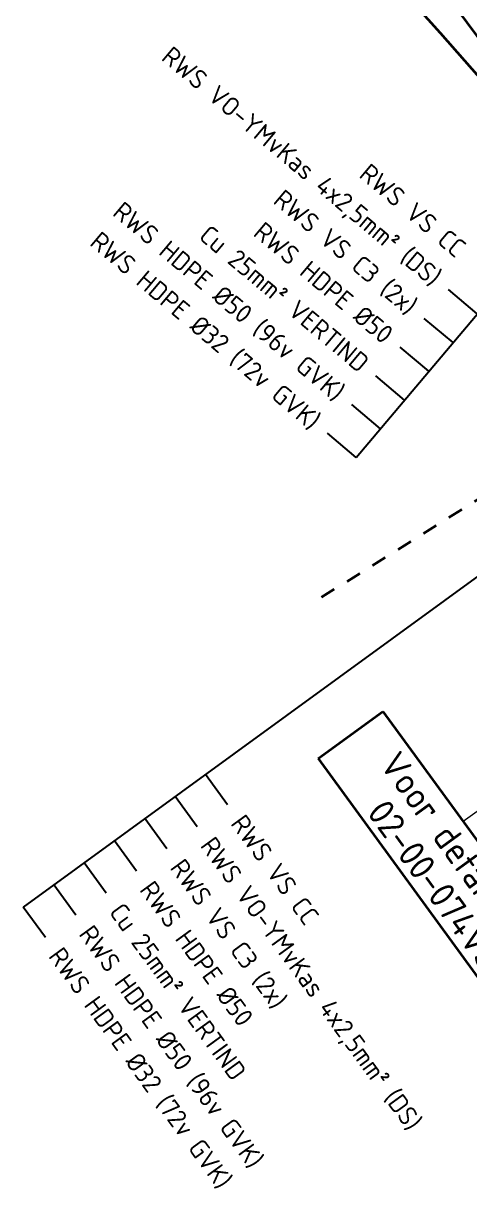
# Model space of a CAD drawing. Header units: metres. Extents: x 134219 to 139178, y 438661 to 444352.
# Drawn here: x 134958.2 to 135017.6, y 443436.2 to 443591.3 of the extents above; entities that cross this region are included whole.
import ezdxf
from ezdxf.enums import TextEntityAlignment as Align

# ---------------------------------------------------------------- set-up
doc = ezdxf.new("R2010")
doc.units = ezdxf.units.M
doc.linetypes.add('13strp', pattern=[4, 1, -3])
doc.linetypes.add('XX-FASEGRENS', pattern=[4, 2, -2])
for name, color, linetype, lineweight in [('N-WE-KG-FASEGRENS-G', 7, 'XX-FASEGRENS', 35), ('N-WE-KL-ET_LS_OV-T35', 3, 'Continuous', 35), ('N-WE-KL-ET_LS_OV_KABEL-T25', 7, 'Continuous', 25), ('Utd-ondergr-bs', 8, 'Continuous', 35), ('Utd-ondergr-nw', 8, '13strp', 35), ('X-XX-AL-AANPIJLING-G', 7, 'Continuous', 18), ('X-XX-AL-AANPIJLING-S', 7, 'Continuous', 25)]:
    doc.layers.add(name, color=color, linetype=linetype, lineweight=lineweight)
doc.styles.add('ISO18', font='NLCS-ISO.ttf')
doc.styles.add('NLCS-ISO', font='NLCS-ISO.ttf')
doc.dimstyles.new('UTD', dxfattribs={"dimtxt": 1.8, "dimasz": 1.8, "dimexe": 0, "dimexo": 0, "dimgap": 0.5, "dimtad": 1, "dimdec": 1, "dimzin": 1, "dimdsep": 46, "dimtxsty": 'ISO18', "dimcen": 2.5, "dimclrd": 256, "dimclre": 256, "dimclrt": 1, "dimadec": 0, "dimazin": 0, "dimtfac": 1, "dimtdec": 1, "dimtmove": 0, "dimatfit": 3, "dimfxl": 0, "dimlwd": -1, "dimlwe": -1, "dimarcsym": 0})

msp = doc.modelspace()

# ---------------------------------------------------------------- linework, layer by layer
at = {"layer": 'N-WE-KG-FASEGRENS-G'}
msp.add_line((135145.39, 443607.19), (134997.72, 443514.77), dxfattribs=at)
at = {"layer": 'N-WE-KL-ET_LS_OV-T35'}
for p, q in [((134997.45, 443493.41), (135006.06, 443499.69)), ((135006.06, 443499.69), (135039.52, 443453.74)), ((134997.45, 443493.41), (135030.91, 443447.47))]:
    msp.add_line(p, q, dxfattribs=at)
at = {"layer": 'Utd-ondergr-bs', "flags": 128}
msp.add_lwpolyline([(135007.81, 443599.33), (135008.54, 443598.8), (135011.7, 443597.4), (135013.11, 443596.25), (135015.95, 443593.11), (135020.94, 443586.39), (135022.69, 443584.37), (135023.51, 443582.98), (135024.17, 443581.51), (135025.09, 443580.38), (135026.25, 443579.63), (135027.88, 443578.86), (135029.28, 443577.41), (135032.52, 443573.19), (135039.76, 443564.85), (135050.95, 443550.6), (135062.54, 443535), (135075.4, 443517.04), (135088.04, 443498.5), (135095.08, 443487.52), (135099.36, 443480.69)], dxfattribs=at)
at = {"layer": 'Utd-ondergr-nw', "linetype": 'Continuous', "flags": 128}
msp.add_lwpolyline([(135010.4, 443593.65), (135013.67, 443590.01), (135016.91, 443586.35), (135020.14, 443582.67)], dxfattribs=at)
at = {"layer": 'X-XX-AL-AANPIJLING-S'}
for p, q in [((135002.51, 443533.49), (135035.21, 443572.33)), ((135018.61, 443552.62), (135014.78, 443555.84)), ((135015.39, 443548.79), (135011.56, 443552.01)), ((135012.17, 443544.97), (135008.34, 443548.19)), ((135056.29, 443545.09), (134958.19, 443473.65)), ((135008.95, 443541.14), (135005.12, 443544.36)), ((135005.73, 443537.32), (135001.9, 443540.54)), ((135002.51, 443533.49), (134998.68, 443536.71)), ((134985.39, 443487.27), (134982.44, 443491.31)), ((134981.35, 443484.32), (134978.4, 443488.36)), ((134977.3, 443481.38), (134974.36, 443485.42)), ((134973.26, 443478.43), (134970.32, 443482.48)), ((134969.22, 443475.49), (134966.28, 443479.53)), ((134965.18, 443472.55), (134962.24, 443476.59)), ((134961.14, 443469.6), (134958.19, 443473.65))]:
    msp.add_line(p, q, dxfattribs=at)

# ---------------------------------------------------------------- texts
at = {"layer": 'N-WE-KL-ET_LS_OV-T35', "style": 'NLCS-ISO'}
for s, p in [('Voor detail zie tek.nr.', (135019.05, 443473.99)), ('02-00-074VS bl. 2', (135014.91, 443470.97))]:
    msp.add_text(s, height=3.5, rotation=306.066, dxfattribs=at).set_placement(p, align=Align.CENTER)
at = {"layer": 'N-WE-KL-ET_LS_OV_KABEL-T25', "style": 'NLCS-ISO'}
for s, p in [('RWS VO-YMvKas 4x2,5mm² (DS)', (135013.31, 443557.07)), ('RWS VS CC', (135016.53, 443560.9)), ('RWS VS C3 (2x)', (135010.09, 443553.25)), ('RWS HDPE Ø50 (96v GVK)', (135000.43, 443541.77)), ('RWS HDPE Ø50', (135006.87, 443549.42)), ('RWS HDPE Ø32 (72v GVK)', (134997.21, 443537.95)), ('Cu 25mm² VERTIND', (135003.65, 443545.6))]:
    msp.add_text(s, height=2.5, rotation=319.9073, dxfattribs=at).set_placement(p, align=Align.MIDDLE_RIGHT)
for s, p in [('RWS VS CC', (134986.69, 443485.48)), ('RWS VO-YMvKas 4x2,5mm² (DS)', (134982.65, 443482.53)), ('RWS VS C3 (2x)', (134978.61, 443479.59)), ('RWS HDPE Ø50', (134974.56, 443476.65)), ('Cu 25mm² VERTIND', (134970.52, 443473.7)), ('RWS HDPE Ø50 (96v GVK)', (134966.48, 443470.76)), ('RWS HDPE Ø32 (72v GVK)', (134962.44, 443467.82))]:
    msp.add_text(s, height=2.5, rotation=306.066, dxfattribs=at).set_placement(p, align=Align.MIDDLE_LEFT)

# ---------------------------------------------------------------- leaders
at = {"layer": 'X-XX-AL-AANPIJLING-G'}
msp.add_leader([(135063.14, 443518.8), (135016.75, 443485.02)], dimstyle='UTD', override={"dimasz": 3.5, "dimfxl": 0}, dxfattribs=at)

doc.saveas('drawing.dxf')
